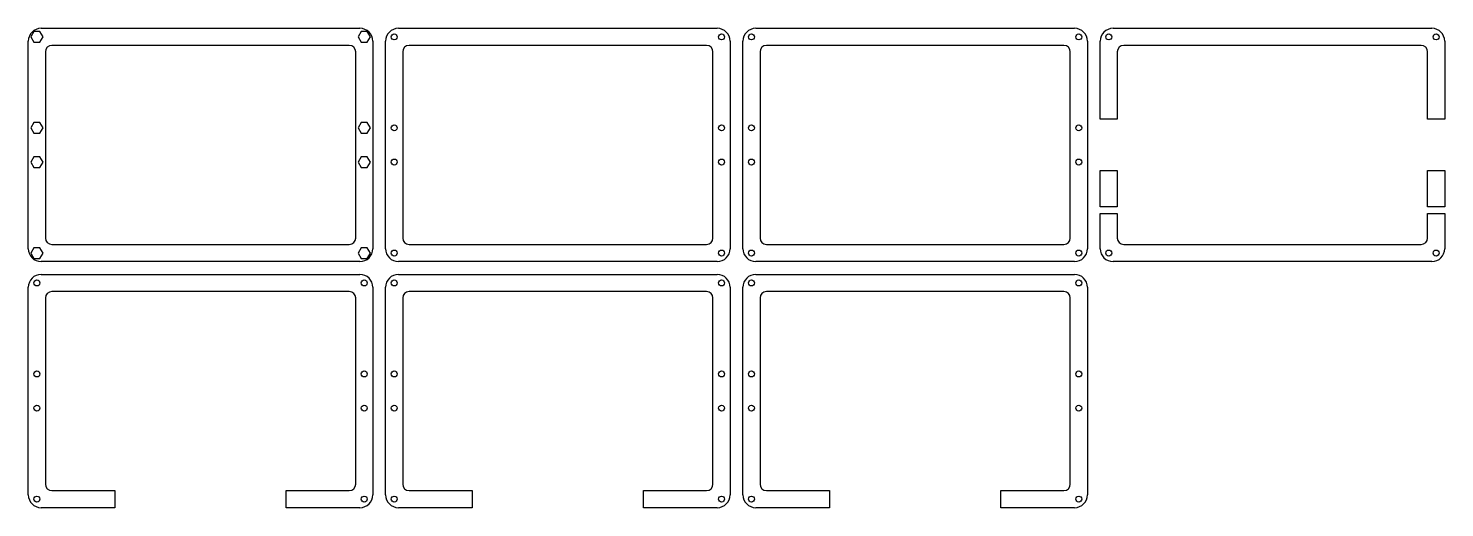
# Model space of a CAD drawing. Header units: millimetres. Extents: x 0 to 662, y -224 to 0.
import ezdxf

# ---------------------------------------------------------------- set-up
doc = ezdxf.new("R2010")
doc.units = ezdxf.units.MM

msp = doc.modelspace()

# ---------------------------------------------------------------- linework, layer by layer
for p, q in [((6, 0), (155, 0)), ((173, 0), (322, 0)), ((340, 0), (489, 0)), ((507, 0), (656, 0)), ((0, -103), (0, -6)), ((2.56, -1.5), (1.11, -4)), ((1.11, -4), (2.56, -6.5)), ((5.44, -1.5), (2.56, -1.5)), ((2.56, -6.5), (5.44, -6.5)), ((6.89, -4), (5.44, -1.5)), ((5.44, -6.5), (6.89, -4)), ((155.56, -1.5), (154.11, -4)), ((154.11, -4), (155.56, -6.5)), ((158.44, -1.5), (155.56, -1.5)), ((155.56, -6.5), (158.44, -6.5)), ((159.89, -4), (158.44, -1.5)), ((158.44, -6.5), (159.89, -4)), ((161, -6), (161, -103)), ((167, -103), (167, -6)), ((328, -6), (328, -103)), ((334, -103), (334, -6)), ((495, -6), (495, -103)), ((501, -42.5), (501, -6)), ((662, -6), (662, -42.5)), ((8, -11), (8, -98)), ((150, -8), (11, -8)), ((153, -98), (153, -11)), ((175, -11), (175, -98)), ((317, -8), (178, -8)), ((320, -98), (320, -11)), ((342, -11), (342, -98)), ((484, -8), (345, -8)), ((487, -98), (487, -11)), ((509, -11), (509, -42.5)), ((651, -8), (512, -8)), ((654, -42.5), (654, -11)), ((2.56, -44), (1.11, -46.5)), ((5.44, -44), (2.56, -44)), ((6.89, -46.5), (5.44, -44)), ((155.56, -44), (154.11, -46.5)), ((158.44, -44), (155.56, -44)), ((159.89, -46.5), (158.44, -44)), ((509, -42.5), (501, -42.5)), ((662, -42.5), (654, -42.5)), ((1.11, -46.5), (2.56, -49)), ((2.56, -49), (5.44, -49)), ((5.44, -49), (6.89, -46.5)), ((154.11, -46.5), (155.56, -49)), ((155.56, -49), (158.44, -49)), ((158.44, -49), (159.89, -46.5)), ((2.56, -60), (1.11, -62.5)), ((1.11, -62.5), (2.56, -65)), ((5.44, -60), (2.56, -60)), ((2.56, -65), (5.44, -65)), ((6.89, -62.5), (5.44, -60)), ((5.44, -65), (6.89, -62.5)), ((155.56, -60), (154.11, -62.5)), ((154.11, -62.5), (155.56, -65)), ((158.44, -60), (155.56, -60)), ((155.56, -65), (158.44, -65)), ((159.89, -62.5), (158.44, -60)), ((158.44, -65), (159.89, -62.5)), ((501, -83.4), (501, -66.5)), ((501, -66.5), (509, -66.5)), ((509, -66.5), (509, -83.4)), ((654, -83.4), (654, -66.5)), ((654, -66.5), (662, -66.5)), ((662, -66.5), (662, -83.4)), ((509, -83.4), (501, -83.4)), ((662, -83.4), (654, -83.4)), ((501, -103), (501, -86.6)), ((501, -86.6), (509, -86.6)), ((509, -86.6), (509, -98)), ((654, -98), (654, -86.6)), ((654, -86.6), (662, -86.6)), ((662, -86.6), (662, -103)), ((2.56, -102.5), (1.11, -105)), ((1.11, -105), (2.56, -107.5)), ((5.44, -102.5), (2.56, -102.5)), ((6.89, -105), (5.44, -102.5)), ((5.44, -107.5), (6.89, -105)), ((11, -101), (150, -101)), ((155.56, -102.5), (154.11, -105)), ((154.11, -105), (155.56, -107.5)), ((158.44, -102.5), (155.56, -102.5)), ((159.89, -105), (158.44, -102.5)), ((158.44, -107.5), (159.89, -105)), ((178, -101), (317, -101)), ((345, -101), (484, -101)), ((512, -101), (651, -101)), ((2.56, -107.5), (5.44, -107.5)), ((155, -109), (6, -109)), ((155.56, -107.5), (158.44, -107.5)), ((322, -109), (173, -109)), ((489, -109), (340, -109)), ((656, -109), (507, -109)), ((6, -115), (155, -115)), ((173, -115), (322, -115)), ((340, -115), (489, -115)), ((0, -218), (0, -121)), ((150, -123), (11, -123)), ((161, -121), (161, -218)), ((167, -218), (167, -121)), ((317, -123), (178, -123)), ((328, -121), (328, -218)), ((334, -218), (334, -121)), ((484, -123), (345, -123)), ((495, -121), (495, -218)), ((8, -126), (8, -213)), ((153, -213), (153, -126)), ((175, -126), (175, -213)), ((320, -213), (320, -126)), ((342, -126), (342, -213)), ((487, -213), (487, -126)), ((11, -216), (40.5, -216)), ((40.5, -216), (40.5, -224)), ((120.5, -224), (120.5, -216)), ((120.5, -216), (150, -216)), ((178, -216), (207.5, -216)), ((207.5, -216), (207.5, -224)), ((287.5, -224), (287.5, -216)), ((287.5, -216), (317, -216)), ((345, -216), (374.5, -216)), ((374.5, -216), (374.5, -224)), ((454.5, -224), (454.5, -216)), ((454.5, -216), (484, -216)), ((40.5, -224), (6, -224)), ((155, -224), (120.5, -224)), ((207.5, -224), (173, -224)), ((322, -224), (287.5, -224)), ((374.5, -224), (340, -224)), ((489, -224), (454.5, -224))]:
    msp.add_line(p, q)
for centre in [(171, -4), (324, -4), (338, -4), (491, -4), (505, -4), (658, -4), (171, -46.5), (324, -46.5), (338, -46.5), (491, -46.5), (171, -62.5), (324, -62.5), (338, -62.5), (491, -62.5), (171, -105), (324, -105), (338, -105), (491, -105), (505, -105), (658, -105), (4, -119), (157, -119), (171, -119), (324, -119), (338, -119), (491, -119), (4, -161.5), (157, -161.5), (171, -161.5), (324, -161.5), (338, -161.5), (491, -161.5), (4, -177.5), (157, -177.5), (171, -177.5), (324, -177.5), (338, -177.5), (491, -177.5), (4, -220), (157, -220), (171, -220), (324, -220), (338, -220), (491, -220)]:
    msp.add_circle(centre, 1.4)
for centre, radius, start, end in [((6, -6), 6, 90, 180), ((155, -6), 6, 0, 90), ((173, -6), 6, 90, 180), ((322, -6), 6, 0, 90), ((340, -6), 6, 90, 180), ((489, -6), 6, 0, 90), ((507, -6), 6, 90, 180), ((656, -6), 6, 0, 90), ((11, -11), 3, 90, 180), ((150, -11), 3, 0, 90), ((178, -11), 3, 90, 180), ((317, -11), 3, 0, 90), ((345, -11), 3, 90, 180), ((484, -11), 3, 0, 90), ((512, -11), 3, 90, 180), ((651, -11), 3, 0, 90), ((11, -98), 3, 180, 270), ((150, -98), 3, -90, 0), ((178, -98), 3, 180, 270), ((317, -98), 3, -90, 0), ((345, -98), 3, 180, 270), ((484, -98), 3, -90, 0), ((512, -98), 3, 180, 270), ((651, -98), 3, -90, 0), ((6, -103), 6, 180, 270), ((155, -103), 6, -90, 0), ((173, -103), 6, 180, 270), ((322, -103), 6, -90, 0), ((340, -103), 6, 180, 270), ((489, -103), 6, -90, 0), ((507, -103), 6, 180, 270), ((656, -103), 6, -90, 0), ((6, -121), 6, 90, 180), ((155, -121), 6, 0, 90), ((173, -121), 6, 90, 180), ((322, -121), 6, 0, 90), ((340, -121), 6, 90, 180), ((489, -121), 6, 0, 90), ((11, -126), 3, 90, 180), ((150, -126), 3, 0, 90), ((178, -126), 3, 90, 180), ((317, -126), 3, 0, 90), ((345, -126), 3, 90, 180), ((484, -126), 3, 0, 90), ((6, -218), 6, 180, 270), ((11, -213), 3, 180, 270), ((150, -213), 3, -90, 0), ((155, -218), 6, -90, 0), ((173, -218), 6, 180, 270), ((178, -213), 3, 180, 270), ((317, -213), 3, -90, 0), ((322, -218), 6, -90, 0), ((340, -218), 6, 180, 270), ((345, -213), 3, 180, 270), ((484, -213), 3, -90, 0), ((489, -218), 6, -90, 0)]:
    msp.add_arc(centre, radius, start, end)

doc.saveas('drawing.dxf')
